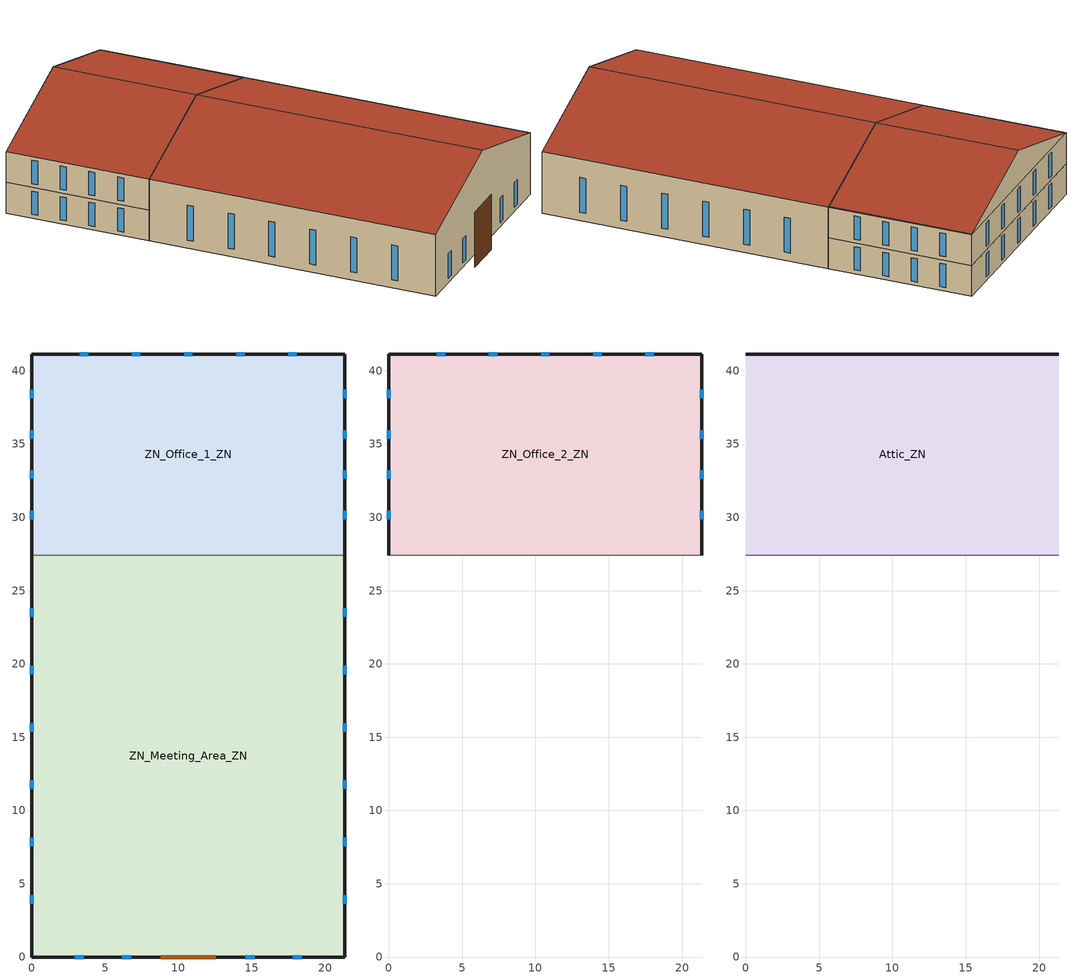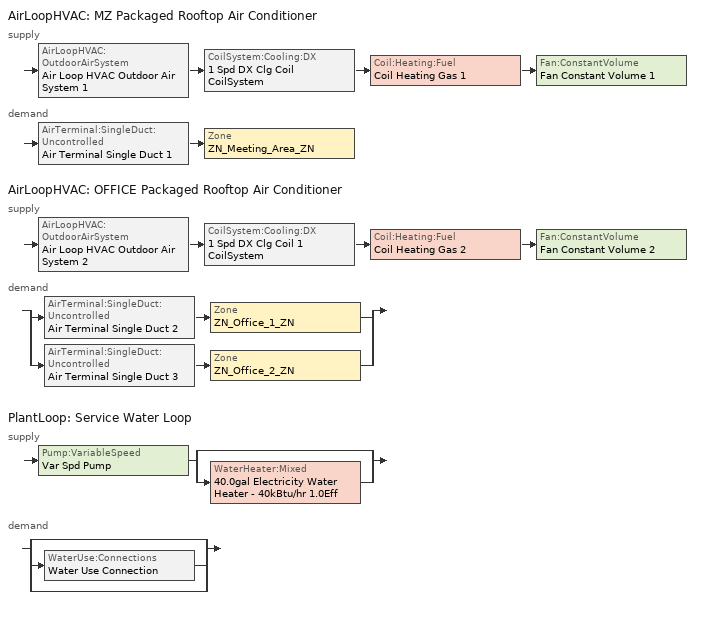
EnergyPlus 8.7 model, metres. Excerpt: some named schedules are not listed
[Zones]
ZN_Meeting_Area_ZN
 floor ground (Typical Insulated Carpeted 6in Slab Floor): 21.34,27.43 21.34,0 0,0 0,27.43 z0
 wall outside (Typical Insulated Exterior Mass Wall adj ext wall insulation adj ext wall insulation): 21.34,0 21.34,27.43 / 0,27.43 0,0 z0:6.1; 0,0,6.1 0,0,0 21.34,0,0 21.34,0,6.1 10.67,0,9.43
 wall to ZN_Office_1_ZN (Typical Interior Wall): 21.34,27.43 0,27.43 z0:3.05
 wall to ZN_Office_2_ZN (Typical Interior Wall): 21.34,27.43 0,27.43 z3.05:6.1
 wall to Attic_ZN (Typical Interior Wall): 21.34,27.43,6.1 0,27.43,6.1 10.67,27.43,9.43
 window (Window U-1.027602984 and Window SHGC 0.54 1): 21.34,3.63 21.34,4.21 / 21.34,7.55 21.34,8.13 / 21.34,11.47 21.34,12.04 / 21.34,15.39 21.34,15.96 / 21.34,19.31 21.34,19.88 / 21.34,23.22 21.34,23.8 / 0,23.8 0,23.22 / 0,19.88 0,19.31 / 0,15.96 0,15.39 / 0,12.04 0,11.47 / 0,8.13 0,7.55 / 0,4.21 0,3.63 z0.8:4.26; 2.91,0 3.54,0 / 6.14,0 6.77,0 / 14.56,0 15.2,0 / 17.79,0 18.42,0 z0.41:2.83
 door (Typical Insulated Metal Door R-1.43): 8.81,0 12.53,0 z-1.29:4.18
 roof outside (Typical IEAD Roof R-10.0 adj roof insulation adj roof insulation): 21.34,27.43,6.1 10.67,27.43,9.43 10.67,0,9.43 21.34,0,6.1; 0,0,6.1 10.67,0,9.43 10.67,27.43,9.43 0,27.43,6.1
ZN_Office_1_ZN
 floor ground (Typical Insulated Carpeted 6in Slab Floor): 21.34,41.15 21.34,27.43 0,27.43 0,41.15 z0
 wall outside (Typical Insulated Exterior Mass Wall adj ext wall insulation adj ext wall insulation): 21.34,27.43 21.34,41.15 0,41.15 0,27.43 z0:3.05
 window (Window U-1.027602984 and Window SHGC 0.54 1): 21.34,29.89 21.34,30.46 / 21.34,32.63 21.34,33.21 / 21.34,35.37 21.34,35.95 / 21.34,38.12 21.34,38.69 / 18.07,41.15 17.49,41.15 / 14.51,41.15 13.94,41.15 / 10.96,41.15 10.38,41.15 / 7.4,41.15 6.82,41.15 / 3.84,41.15 3.27,41.15 / 0,38.69 0,38.12 / 0,35.95 0,35.37 / 0,33.21 0,32.63 / 0,30.46 0,29.89 z0.37:2.68
ZN_Office_2_ZN
 floor to ZN_Office_1_ZN (Typical Interior Floor): 21.34,41.15 21.34,27.43 0,27.43 0,41.15 z3.05
 wall outside (Typical Insulated Exterior Mass Wall adj ext wall insulation adj ext wall insulation): 21.34,27.43 21.34,41.15 0,41.15 0,27.43 z3.05:6.1
 window (Window U-1.027602984 and Window SHGC 0.54 1): 21.34,29.89 21.34,30.46 / 21.34,32.63 21.34,33.21 / 21.34,35.37 21.34,35.95 / 21.34,38.12 21.34,38.69 / 18.07,41.15 17.49,41.15 / 14.51,41.15 13.94,41.15 / 10.96,41.15 10.38,41.15 / 7.4,41.15 6.82,41.15 / 3.84,41.15 3.27,41.15 / 0,38.69 0,38.12 / 0,35.95 0,35.37 / 0,33.21 0,32.63 / 0,30.46 0,29.89 z3.42:5.72
Attic_ZN
 floor to ZN_Office_2_ZN (Typical Interior Floor): 21.34,27.43 0,27.43 0,41.15 21.34,41.15 z6.1
 wall outside (Typical Insulated Exterior Mass Wall adj ext wall insulation adj ext wall insulation): 21.34,41.15,6.1 0,41.15,6.1 10.67,41.15,9.43
 roof outside (Typical IEAD Roof R-10.0 adj roof insulation adj roof insulation): 21.34,27.43,6.1 10.67,27.43,9.43 10.67,41.15,9.43 21.34,41.15,6.1; 10.67,41.15,9.43 0,41.15,6.1 0,27.43,6.1 10.67,27.43,9.43
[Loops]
AirLoopHVAC 'MZ Packaged Rooftop Air Conditioner'
 supply: AirLoopHVAC:OutdoorAirSystem 'Air Loop HVAC Outdoor Air System 1' > CoilSystem:Cooling:DX '1 Spd DX Clg Coil CoilSystem' > Coil:Heating:Fuel 'Coil Heating Gas 1' > Fan:ConstantVolume 'Fan Constant Volume 1'
 demand: AirTerminal:SingleDuct:Uncontrolled 'Air Terminal Single Duct 1' > Zone 'ZN_Meeting_Area_ZN'
AirLoopHVAC 'OFFICE Packaged Rooftop Air Conditioner'
 supply: AirLoopHVAC:OutdoorAirSystem 'Air Loop HVAC Outdoor Air System 2' > CoilSystem:Cooling:DX '1 Spd DX Clg Coil 1 CoilSystem' > Coil:Heating:Fuel 'Coil Heating Gas 2' > Fan:ConstantVolume 'Fan Constant Volume 2'
 demand: split
  | AirTerminal:SingleDuct:Uncontrolled 'Air Terminal Single Duct 2' > Zone 'ZN_Office_1_ZN'
  | AirTerminal:SingleDuct:Uncontrolled 'Air Terminal Single Duct 3' > Zone 'ZN_Office_2_ZN'
PlantLoop 'Service Water Loop'
 supply: Pump:VariableSpeed 'Var Spd Pump' > split
  | bypass
  | WaterHeater:Mixed '40.0gal Electricity Water Heater - 40kBtu/hr 1.0Eff'
 demand: split
  | bypass
  | WaterUse:Connections 'Water Use Connection'
  | bypass
[Building]
90.1-2004-Worship-ASHRAE 169-2006-5A: Terrain=City
[Site:Location]
ALBUQUERQUE INTL ARPT [ISIS]: Latitude {deg}=35.04; Longitude {deg}=-106.62; Time Zone {hr}=-7; Elevation {m}=1619
[SizingPeriod:DesignDay] Day of Month=21; Dry-Bulb Temperature Range Modifier Type=DefaultMultipliers; Humidity Condition Type=Wetbulb; Barometric Pressure {Pa}=83328; Rain Indicator=No; Snow Indicator=No; Daylight Saving Time Indicator=No
Name | Month | Day Type | Maximum Dry-Bulb Temperature {C} | Daily Dry-Bulb Temperature Range {deltaC} | Wetbulb or DewPoint at Maximum Dry-Bulb {C} | Wind Speed {m/s} | Wind Direction {deg} | Solar Model Indicator | ASHRAE Clear Sky Optical Depth for Beam Irradiance (taub) | ASHRAE Clear Sky Optical Depth for Diffuse Irradiance (taud) | Sky Clearness
Albuquerque Intl Arpt  Isis Ann Clg .4% Condns DB=>MWB | 7 | SummerDesignDay | 35.1 | 13.5 | 15.7 | 4.4 | 220 | ASHRAETau | 0.463 | 1.887
Albuquerque Intl Arpt  Isis Ann Htg 99.6% Condns DB | 12 | WinterDesignDay | -7.9 | 0 | -7.9 | 3.2 | 0 | ASHRAEClearSky |  |  | 0
[Material] Thermal Absorptance=0.9
Name | Roughness | Thickness {m} | Conductivity {W/m-K} | Density {kg/m3} | Specific Heat {J/kg-K} | Solar Absorptance | Visible Absorptance
1/2IN Gypsum | Smooth | 0.0127 | 0.16 | 784.9 | 830 | 0.4 | 0.4
100mm Normalweight concrete floor | MediumSmooth | 0.1016 | 2.31 | 2322 | 832 | 0.7 | 0.7
1IN Stucco | Smooth | 0.0253 | 0.6918 | 1858 | 837 | 0.7 | 0.92
6 in. Normalweight Concrete Floor | MediumRough | 0.1524 | 2.31 | 2322 | 832 | 0.7 | 0.7
8IN CONCRETE HW RefBldg | Rough | 0.2032 | 1.311 | 2240 | 836.8 | 0.7 | 0.7
F08 Metal surface; Metal Roof Surface | Smooth | 0.0008 | 45.28 | 7824 | 500 | 0.7 | 0.7
G01 13mm gypsum board | Smooth | 0.0127 | 0.16 | 800 | 1090 | 0.7 | 0.5
Roof Membrane | VeryRough | 0.0095 | 0.16 | 1121.29 | 1460 | 0.7 | 0.7
Std Wood 6inch | MediumSmooth | 0.15 | 0.12 | 540 | 1210 | 0.7 | 0.7
[Material:NoMass] Thermal Absorptance=0.9; Solar Absorptance=0.7
Name | Roughness | Thermal Resistance {m2-K/W} | Visible Absorptance
CP02 CARPET PAD | VeryRough | 0.21648 | 0.8
Typical Carpet Pad | Smooth | 0.21648 | 0.8
Typical Insulation R-0.58 | Smooth | 0.101875 | 0.7
Typical Insulation R-1.96_R-value 3.045916779 (ft^2*h*R/Btu)_R-value 3.009069641 (ft^2*h*R/Btu) | Smooth | 0.529928 | 0.7
Typical Insulation R-8.88_R-value 10.12714325 (ft^2*h*R/Btu)_R-value 12.83820008 (ft^2*h*R/Btu) | Smooth | 2.26094 | 0.7
[WindowMaterial:SimpleGlazingSystem]
Simple Glazing Material U-1.027602984 and SHGC 0.54 1: U-Factor {W/m2-K}=5.835; Solar Heat Gain Coefficient=0.54
[Construction]
InteriorFurnishings: Std Wood 6inch
Typical IEAD Roof R-10.0 adj roof insulation adj roof insulation: Roof Membrane, Typical Insulation R-8.88_R-value 10.12714325 (ft^2*h*R/Btu)_R-value 12.83820008 (ft^2*h*R/Btu), Metal Roof Surface
Typical Insulated Carpeted 6in Slab Floor: 6 in. Normalweight Concrete Floor, Typical Carpet Pad
Typical Insulated Exterior Mass Wall adj ext wall insulation adj ext wall insulation: 1IN Stucco, 8IN CONCRETE HW RefBldg, Typical Insulation R-1.96_R-value 3.045916779 (ft^2*h*R/Btu)_R-value 3.009069641 (ft^2*h*R/Btu), 1/2IN Gypsum
Typical Insulated Metal Door R-1.43: F08 Metal surface, Typical Insulation R-0.58
Typical Interior Floor: 100mm Normalweight concrete floor, CP02 CARPET PAD
Typical Interior Wall: G01 13mm gypsum board, G01 13mm gypsum board
Window U-1.027602984 and Window SHGC 0.54 1: Simple Glazing Material U-1.027602984 and SHGC 0.54 1
[Zone]
Attic_ZN: Part of Total Floor Area=No
ZN_Meeting_Area_ZN; ZN_Office_2_ZN: 
ZN_Office_1_ZN: Multiplier=1
[InternalMass] Construction=InteriorFurnishings
Name | Zone | Surface Area {m2}
ZN_Meeting_Area Mass | ZN_Meeting_Area_ZN | 1170.58
ZN_Office_1 Mass | ZN_Office_1_ZN | 585.289
ZN_Office_2 Mass | ZN_Office_2_ZN | 585.289
[ZoneInfiltration:DesignFlowRate] Schedule=Worship_MEETING_INF_SCH; Design Flow Rate Calculation Method=Flow/ExteriorArea; Flow per Exterior Surface Area {m3/s-m2}=0.0005; Constant Term Coefficient=0; Velocity Term Coefficient=0.224
Name | Zone or ZoneList
ZN_Meeting_Area Infiltration | ZN_Meeting_Area_ZN
ZN_Office_1 Infiltration | ZN_Office_1_ZN
ZN_Office_2 Infiltration | ZN_Office_2_ZN
[ZoneControl:Thermostat] Control Object Type 1=ThermostatSetpoint:DualSetpoint
Name | Zone or ZoneList | Control Type Schedule | Control Name 1
ZN_Meeting_Area_ZN Thermostat | ZN_Meeting_Area_ZN | ZN_Meeting_Area_ZN Thermostat Schedule | Thermostat Setpoint Dual Setpoint 1
ZN_Office_1_ZN Thermostat | ZN_Office_1_ZN | ZN_Office_1_ZN Thermostat Schedule | Thermostat Setpoint Dual Setpoint 2
ZN_Office_2_ZN Thermostat | ZN_Office_2_ZN | ZN_Office_2_ZN Thermostat Schedule | Thermostat Setpoint Dual Setpoint 3
[ThermostatSetpoint:DualSetpoint]
Name | Heating Setpoint Temperature Schedule | Cooling Setpoint Temperature Schedule
Thermostat Setpoint Dual Setpoint 1 | Worship_MEETING_HT_SCH | Worship_MEETING_CL_SCH
Thermostat Setpoint Dual Setpoint 2; Thermostat Setpoint Dual Setpoint 3 | Worship_OFFICE_HT_SCH | Worship_OFFICE_CL_SCH
[AirTerminal:SingleDuct:Uncontrolled] Availability Schedule=Always On Discrete; Maximum Air Flow Rate {m3/s}=AutoSize
Air Terminal Single Duct 1; Air Terminal Single Duct 2; Air Terminal Single Duct 3
[Zone equipment]
ZN_Meeting_Area_ZN: Air Terminal Single Duct 1
ZN_Office_1_ZN: Air Terminal Single Duct 2
ZN_Office_2_ZN: Air Terminal Single Duct 3
[Sizing:Zone] Zone Cooling Design Supply Air Temperature Input Method=SupplyAirTemperature; Zone Cooling Design Supply Air Temperature {C}=12.8; Zone Cooling Design Supply Air Temperature Difference {deltaC}=11.11; Zone Heating Design Supply Air Temperature Input Method=SupplyAirTemperature; Zone Heating Design Supply Air Temperature {C}=40; Zone Heating Design Supply Air Temperature Difference {deltaC}=11.11; Zone Cooling Design Supply Air Humidity Ratio {kgWater/kgDryAir}=0.0085; Zone Heating Design Supply Air Humidity Ratio {kgWater/kgDryAir}=0.008; Cooling Design Air Flow Method=DesignDay; Cooling Design Air Flow Rate {m3/s}=0; Cooling Minimum Air Flow per Zone Floor Area {m3/s-m2}=0.000762; Cooling Minimum Air Flow {m3/s}=0; Cooling Minimum Air Flow Fraction=0; Heating Design Air Flow Method=DesignDay; Heating Design Air Flow Rate {m3/s}=0; Heating Maximum Air Flow per Zone Floor Area {m3/s-m2}=0.002032; Heating Maximum Air Flow {m3/s}=0.141576; Heating Maximum Air Flow Fraction=0.3; Account for Dedicated Outdoor Air System=No
Name | Design Specification Outdoor Air Object | Zone Heating Sizing Factor | Zone Cooling Sizing Factor | Design Specification Zone Air Distribution Object
ZN_Meeting_Area_ZN | Worship WholeBuilding Ventilation 3 (14.32589615 ft3/min-person | 0.8 | 0.8 | ZN_Meeting_Area_ZN Design Spec Zone Air Dist
ZN_Office_1_ZN | Worship WholeBuilding Ventilation 5 (14.32589615 ft3/min-person | 0.5 | 0.5 | ZN_Office_1_ZN Design Spec Zone Air Dist
ZN_Office_2_ZN | Worship WholeBuilding Ventilation 4 (14.32589615 ft3/min-person | 0.5 | 0.5 | ZN_Office_2_ZN Design Spec Zone Air Dist
[DesignSpecification:ZoneAirDistribution] Zone Air Distribution Effectiveness in Cooling Mode=1; Zone Air Distribution Effectiveness in Heating Mode=1
ZN_Meeting_Area_ZN Design Spec Zone Air Dist; ZN_Office_1_ZN Design Spec Zone Air Dist; ZN_Office_2_ZN Design Spec Zone Air Dist
[Controller:MechanicalVentilation] Availability Schedule=Fan Schedule; Demand Controlled Ventilation=No; System Outdoor Air Method=ZoneSum
Name | Zone Name 1 | Design Specification Outdoor Air Object Name 1 | Design Specification Zone Air Distribution Object Name 1 | Zone Name 2 | Design Specification Outdoor Air Object Name 2 | Design Specification Zone Air Distribution Object Name 2
Controller Mechanical Ventilation 1 | ZN_Meeting_Area_ZN | Worship WholeBuilding Ventilation 3 (14.32589615 ft3/min-person | ZN_Meeting_Area_ZN Design Spec Zone Air Dist
Controller Mechanical Ventilation 2 | ZN_Office_1_ZN | Worship WholeBuilding Ventilation 5 (14.32589615 ft3/min-person | ZN_Office_1_ZN Design Spec Zone Air Dist | ZN_Office_2_ZN | Worship WholeBuilding Ventilation 4 (14.32589615 ft3/min-person | ZN_Office_2_ZN Design Spec Zone Air Dist
[DesignSpecification:OutdoorAir] Outdoor Air Method=Sum; Outdoor Air Flow per Person {m3/s-person}=0.00676107; Outdoor Air Flow per Zone Floor Area {m3/s-m2}=0; Outdoor Air Flow per Zone {m3/s}=0; Outdoor Air Flow Air Changes per Hour {1/hr}=0
Worship WholeBuilding Ventilation 3 (14.32589615 ft3/min-person; Worship WholeBuilding Ventilation 5 (14.32589615 ft3/min-person; Worship WholeBuilding Ventilation 4 (14.32589615 ft3/min-person
[AirLoopHVAC] Design Supply Air Flow Rate {m3/s}=AutoSize
MZ Packaged Rooftop Air Conditioner; OFFICE Packaged Rooftop Air Conditioner
[Sizing:System] Type of Load to Size On=Sensible; Design Outdoor Air Flow Rate {m3/s}=Autosize; Central Heating Maximum System Air Flow Ratio=1; Preheat Design Temperature {C}=7; Preheat Design Humidity Ratio {kgWater/kgDryAir}=0.008; Precool Design Temperature {C}=12.8; Precool Design Humidity Ratio {kgWater/kgDryAir}=0.008; Central Cooling Design Supply Air Temperature {C}=12.8; Central Heating Design Supply Air Temperature {C}=40; Type of Zone Sum to Use=Coincident; 100% Outdoor Air in Cooling=No; 100% Outdoor Air in Heating=No; Central Cooling Design Supply Air Humidity Ratio {kgWater/kgDryAir}=0.0085; Central Heating Design Supply Air Humidity Ratio {kgWater/kgDryAir}=0.008; Cooling Supply Air Flow Rate Method=DesignDay; Cooling Supply Air Flow Rate {m3/s}=0; Cooling Supply Air Flow Rate Per Floor Area {m3/s-m2}=0.00996765; Cooling Fraction of Autosized Cooling Supply Air Flow Rate=1; Cooling Supply Air Flow Rate Per Unit Cooling Capacity {m3/s-W}=3.94755e-05; Heating Supply Air Flow Rate Method=DesignDay; Heating Supply Air Flow Rate {m3/s}=0; Heating Supply Air Flow Rate Per Floor Area {m3/s-m2}=0.00996765; Heating Fraction of Autosized Heating Supply Air Flow Rate=1; Heating Fraction of Autosized Cooling Supply Air Flow Rate=1; Heating Supply Air Flow Rate Per Unit Heating Capacity {m3/s-W}=3.15882e-05; System Outdoor Air Method=ZoneSum; Zone Maximum Outdoor Air Fraction=1; Cooling Design Capacity Method=CoolingDesignCapacity; Cooling Design Capacity {W}=Autosize; Cooling Design Capacity Per Floor Area {W/m2}=234.7; Fraction of Autosized Cooling Design Capacity=1; Heating Design Capacity Method=HeatingDesignCapacity; Heating Design Capacity {W}=Autosize; Heating Design Capacity Per Floor Area {W/m2}=157; Fraction of Autosized Heating Design Capacity=1; Central Cooling Capacity Control Method=OnOff
MZ Packaged Rooftop Air Conditioner; OFFICE Packaged Rooftop Air Conditioner
[AvailabilityManager:Scheduled] Schedule=Always On Discrete
MZ Packaged Rooftop Air Conditioner Availability Manager; Air Loop HVAC Outdoor Air System 1 Availability Manager; OFFICE Packaged Rooftop Air Conditioner Availability Manager; Air Loop HVAC Outdoor Air System 2 Availability Manager
[Controller:OutdoorAir] Minimum Outdoor Air Flow Rate {m3/s}=Autosize; Maximum Outdoor Air Flow Rate {m3/s}=Autosize; Economizer Control Type=DifferentialDryBulb; Economizer Control Action Type=ModulateFlow; Economizer Maximum Limit Dry-Bulb Temperature {C}=28; Economizer Maximum Limit Enthalpy {J/kg}=64000; Economizer Minimum Limit Dry-Bulb Temperature {C}=-100; Lockout Type=LockoutWithCompressor; Minimum Limit Type=FixedMinimum; Minimum Outdoor Air Schedule=Fan Schedule; Maximum Fraction of Outdoor Air Schedule=Econ_MaxOAFrac_Sch; High Humidity Control=No; Control High Indoor Humidity Based on Outdoor Humidity Ratio=Yes; Heat Recovery Bypass Control Type=BypassWhenOAFlowGreaterThanMinimum
Name | Mechanical Ventilation Controller
Controller Outdoor Air 1 | Controller Mechanical Ventilation 1
Controller Outdoor Air 2 | Controller Mechanical Ventilation 2
[SetpointManager:MixedAir] Control Variable=Temperature
Node 12 OS Default SPM; Node 28 OS Default SPM; Node 14 OS Default SPM; Node 23 OS Default SPM; Node 29 OS Default SPM; Node 25 OS Default SPM
[CoilSystem:Cooling:DX] Availability Schedule=Always On Discrete 1
Name | Cooling Coil
1 Spd DX Clg Coil CoilSystem | 1 Spd DX Clg Coil
1 Spd DX Clg Coil 1 CoilSystem | 1 Spd DX Clg Coil 1
[Coil:Cooling:DX:SingleSpeed] Availability Schedule=Always On Discrete 1; Gross Rated Total Cooling Capacity {W}=Autosize; Gross Rated Sensible Heat Ratio=Autosize; Gross Rated Cooling COP {W/W}=3.26872; Rated Air Flow Rate {m3/s}=Autosize; Rated Evaporator Fan Power Per Volume Flow Rate {W/(m3/s)}=773.3; Total Cooling Capacity Function of Temperature Curve=OS:Curve:Biquadratic 1; Total Cooling Capacity Function of Flow Fraction Curve=OS:Curve:Quadratic 1; Energy Input Ratio Function of Temperature Curve=OS:Curve:Biquadratic 2; Energy Input Ratio Function of Flow Fraction Curve=OS:Curve:Quadratic 2; Part Load Fraction Correlation Curve=OS:Curve:Quadratic 3; Condenser Type=AirCooled; Evaporative Condenser Effectiveness=0; Crankcase Heater Capacity {W}=0; Maximum Outdoor Dry-Bulb Temperature for Crankcase Heater Operation {C}=0; Basin Heater Capacity {W/K}=0; Basin Heater Setpoint Temperature {C}=10
1 Spd DX Clg Coil; 1 Spd DX Clg Coil 1
[Coil:Heating:Fuel] Availability Schedule=Always On Discrete; Fuel Type=NaturalGas; Burner Efficiency=0.78; Nominal Capacity {W}=AutoSize; Parasitic Electric Load {W}=0; Parasitic Fuel Load {W}=0
Coil Heating Gas 1; Coil Heating Gas 2
[Fan:ConstantVolume] Availability Schedule=Always On Discrete; Fan Total Efficiency=0.53625; Pressure Rise {Pa}=622.722; Maximum Flow Rate {m3/s}=AutoSize; Motor Efficiency=0.825; Motor In Airstream Fraction=1
Fan Constant Volume 1; Fan Constant Volume 2
[SetpointManager:SingleZone:Reheat] Control Variable=Temperature; Minimum Supply Air Temperature {C}=10; Maximum Supply Air Temperature {C}=50
Name | Control Zone
Setpoint Manager Single Zone Reheat 1 | ZN_Meeting_Area_ZN
Setpoint Manager Single Zone Reheat 2 | ZN_Office_1_ZN
[PlantLoop]
Service Water Loop: Fluid Type=Water; Plant Equipment Operation Scheme=Service Water Loop Operation Schemes; Maximum Loop Temperature {C}=60; Minimum Loop Temperature {C}=10; Maximum Loop Flow Rate {m3/s}=Autosize; Minimum Loop Flow Rate {m3/s}=0; Plant Loop Volume {m3}=Autocalculate; Load Distribution Scheme=Optimal; Plant Loop Demand Calculation Scheme=SingleSetpoint
[Sizing:Plant]
Service Water Loop: Loop Type=Heating; Design Loop Exit Temperature {C}=60; Loop Design Temperature Difference {deltaC}=5; Sizing Option=NonCoincident; Zone Timesteps in Averaging Window=1; Coincident Sizing Factor Mode=None
[Pump:VariableSpeed]
Var Spd Pump: Design Maximum Flow Rate {m3/s}=Autosize; Design Pump Head {Pa}=0.001; Design Power Consumption {W}=Autosize; Motor Efficiency=0.825; Fraction of Motor Inefficiencies to Fluid Stream=0; Coefficient 1 of the Part Load Performance Curve=0; Coefficient 2 of the Part Load Performance Curve=1; Coefficient 3 of the Part Load Performance Curve=0; Coefficient 4 of the Part Load Performance Curve=0; Design Minimum Flow Rate {m3/s}=0; Pump Control Type=Continuous
[WaterHeater:Mixed]
40.0gal Electricity Water Heater - 40kBtu/hr 1.0Eff: Tank Volume {m3}=0.3; Setpoint Temperature Schedule=Service Water Loop Temp - 140F; Deadband Temperature Difference {deltaC}=2; Maximum Temperature Limit {C}=82.2222; Heater Control Type=Cycle; Heater Maximum Capacity {W}=2000; Heater Ignition Minimum Flow Rate {m3/s}=0; Heater Ignition Delay {s}=0; Heater Fuel Type=NaturalGas; Heater Thermal Efficiency=0.78; Off Cycle Parasitic Fuel Consumption Rate {W}=173; Off Cycle Parasitic Fuel Type=NaturalGas; Off Cycle Parasitic Heat Fraction to Tank=0.8; On Cycle Parasitic Fuel Consumption Rate {W}=173; On Cycle Parasitic Fuel Type=NaturalGas; On Cycle Parasitic Heat Fraction to Tank=0; Ambient Temperature Indicator=Schedule; Ambient Temperature Schedule=Schedule Ruleset 1; Off Cycle Loss Coefficient to Ambient Temperature {W/K}=1.81891; Off Cycle Loss Fraction to Zone=1; On Cycle Loss Coefficient to Ambient Temperature {W/K}=1.81891; On Cycle Loss Fraction to Zone=1; Use Side Effectiveness=1; Source Side Effectiveness=1; Use Side Design Flow Rate {m3/s}=Autosize; Source Side Design Flow Rate {m3/s}=Autosize; Indirect Water Heating Recovery Time {hr}=1.5; Source Side Flow Control Mode=IndirectHeatPrimarySetpoint
[SetpointManager:Scheduled]
SHW Setpoint Manager: Control Variable=Temperature; Schedule=Service Water Loop Temp - 140F
[WaterUse:Connections]
Water Use Connection: Water Use Equipment Name 1=O1 Service Water Use 0.13gal/min
[WaterUse:Equipment]
O1 Service Water Use 0.13gal/min: Peak Flow Rate {m3/s}=8e-06; Flow Rate Fraction Schedule=Worship_OFFICE_SWH_SCH; Target Temperature Schedule=Mixed Water At Faucet Temp - 120F; Zone=ZN_Office_1_ZN; Sensible Fraction Schedule=Fraction Sensible - 0.2; Latent Fraction Schedule=Fraction Latent - 0.05
[PlantEquipmentOperationSchemes]
Service Water Loop Operation Schemes: Control Scheme Object Type 1=PlantEquipmentOperation:HeatingLoad; Control Scheme Name 1=Service Water Loop Heating Operation Scheme; Control Scheme Schedule Name 1=Always On Discrete
[PlantEquipmentOperation:HeatingLoad]
Service Water Loop Heating Operation Scheme: Load Range Lower Limit 1 {W}=0; Load Range Upper Limit 1 {W}=1000000000; Range Equipment List Name 1=Service Water Loop Heating Equipment List
[PlantEquipmentList]
Service Water Loop Heating Equipment List: WaterHeater:Mixed, 40.0gal Electricity Water Heater - 40kBtu/hr 1.0Eff
[Exterior:Lights]
NonDimming Exterior Lights Def: Schedule=Worship Exterior_Lgt_ALWAYS_ON; Design Level {W}=2500; Control Option=AstronomicalClock
[Schedule:Compact]
ZN_Meeting_Area_ZN Thermostat Schedule; ZN_Office_1_ZN Thermostat Schedule; ZN_Office_2_ZN Thermostat Schedule: Through: 12/31, For: AllDays, Until: 24:00, 4
[Schedule:Day:Interval]
Worship_Meeting_HT_Sch WeekEnd: No, 00:15, 15.3461, 00:30, 15.3461, 00:45, 15.3461, 01:00, 15.3461, 01:15, 15.3461, 01:30, 15.3461, 01:45, 15.3461, 02:00, 15.3461, 02:15, 15.3461, 02:30, 15.3461, 02:45, 15.3461, 03:00, 15.3461, 03:15, 15.3461, 03:30, 15.3461, 03:45, 15.3461, 04:00, 15.3461, 04:15, 15.3461, 04:30, 15.3461, 04:45, 15.3461, 05:00, 15.3461, 05:15, 15.3461, 05:30, 15.3461, 05:45, 15.3461, 06:00, 15.3461, 06:15, 15.3461, 06:30, 15.3461, 06:45, 15.3461, 07:00, 15.3461, 07:15, 15.3461, 07:30, 20.8269, 07:45, 20.8269, 08:00, 20.8269, 08:15, 20.8269, 08:30, 20.8269, 08:45, 20.8269, 09:00, 20.8269, 09:15, 20.8269, 09:30, 20.8269, 09:45, 20.8269, 10:00, 20.8269, 10:15, 20.8269, 10:30, 20.8269, 10:45, 20.8269, 11:00, 20.8269, 11:15, 20.8269, 11:30, 20.8269, 11:45, 20.8269, 12:00, 20.8269, 12:15, 20.8269, 12:30, 20.8269, 12:45, 20.8269, 13:00, 20.8269, 13:15, 20.8269, 13:30, 20.8269, 13:45, 20.8269, 14:00, 20.8269, 14:15, 20.8269, 14:30, 20.8269, 14:45, 20.8269, 15:00, 20.8269, 15:15, 20.8269, 15:30, 20.8269, 15:45, 20.8269, 16:00, 20.8269, 16:15, 20.8269, 16:30, 20.8269, 16:45, 20.8269, 17:00, 20.8269, 17:15, 20.8269, 17:30, 20.8269, 17:45, 20.8269, 18:00, 20.8269, 18:15, 20.8269, 18:30, 20.8269, 18:45, 20.8269, 19:00, 20.8269, 19:15, 20.8269, 19:30, 20.8269, 19:45, 20.8269, 20:00, 20.8269, 20:15, 20.8269, 20:30, 20.8269, 20:45, 20.8269, 21:00, 20.8269, 21:15, 20.8269, 21:30, 20.8269, 21:45, 15.3461, 22:00, 15.3461, 22:15, 15.3461, 22:30, 15.3461, 22:45, 15.3461, 23:00, 15.3461, 23:15, 15.3461, 23:30, 15.3461, 23:45, 15.3461, 24:00, 15.3461
Schedule Day 44; Schedule Day 48; Schedule Day 49: No, 00:15, 0, 00:30, 0, 00:45, 0, 01:00, 0, 01:15, 0, 01:30, 0, 01:45, 0, 02:00, 0, 02:15, 0, 02:30, 0, 02:45, 0, 03:00, 0, 03:15, 0, 03:30, 0, 03:45, 0, 04:00, 0, 04:15, 0, 04:30, 0, 04:45, 0, 05:00, 0, 05:15, 0, 05:30, 0, 05:45, 0, 06:00, 0, 06:15, 0, 06:30, 0, 06:45, 0, 07:00, 0, 07:15, 1, 07:30, 1, 07:45, 1, 08:00, 1, 08:15, 1, 08:30, 1, 08:45, 1, 09:00, 1, 09:15, 1, 09:30, 1, 09:45, 1, 10:00, 1, 10:15, 1, 10:30, 1, 10:45, 1, 11:00, 1, 11:15, 1, 11:30, 1, 11:45, 1, 12:00, 1, 12:15, 1, 12:30, 1, 12:45, 1, 13:00, 1, 13:15, 1, 13:30, 1, 13:45, 1, 14:00, 1, 14:15, 1, 14:30, 1, 14:45, 1, 15:00, 1, 15:15, 1, 15:30, 1, 15:45, 1, 16:00, 1, 16:15, 1, 16:30, 1, 16:45, 1, 17:00, 1, 17:15, 1, 17:30, 1, 17:45, 1, 18:00, 1, 18:15, 1, 18:30, 1, 18:45, 1, 19:00, 1, 19:15, 1, 19:30, 1, 19:45, 1, 20:00, 1, 20:15, 1, 20:30, 1, 20:45, 1, 21:00, 1, 21:15, 1, 21:30, 1, 21:45, 1, 22:00, 1, 22:15, 1, 22:30, 1, 22:45, 1, 23:00, 1, 23:15, 0, 23:30, 0, 23:45, 0, 24:00, 0
Schedule Day 17: No, 00:15, 1, 00:30, 1, 00:45, 1, 01:00, 1, 01:15, 1, 01:30, 1, 01:45, 1, 02:00, 1, 02:15, 1, 02:30, 1, 02:45, 1, 03:00, 1, 03:15, 1, 03:30, 1, 03:45, 1, 04:00, 1, 04:15, 1, 04:30, 1, 04:45, 1, 05:00, 1, 05:15, 0.25, 05:30, 0.25, 05:45, 0.25, 06:00, 0.25, 06:15, 0.25, 06:30, 0.25, 06:45, 0.25, 07:00, 0.25, 07:15, 0.25, 07:30, 0.25, 07:45, 0.25, 08:00, 0.25, 08:15, 0.25, 08:30, 0.25, 08:45, 0.25, 09:00, 0.25, 09:15, 0.25, 09:30, 0.25, 09:45, 0.25, 10:00, 0.25, 10:15, 0.25, 10:30, 0.25, 10:45, 0.25, 11:00, 0.25, 11:15, 0.25, 11:30, 0.25, 11:45, 0.25, 12:00, 0.25, 12:15, 0.25, 12:30, 0.25, 12:45, 0.25, 13:00, 0.25, 13:15, 0.25, 13:30, 0.25, 13:45, 0.25, 14:00, 0.25, 14:15, 0.25, 14:30, 0.25, 14:45, 0.25, 15:00, 0.25, 15:15, 0.25, 15:30, 0.25, 15:45, 0.25, 16:00, 0.25, 16:15, 0.25, 16:30, 0.25, 16:45, 0.25, 17:00, 0.25, 17:15, 0.25, 17:30, 0.25, 17:45, 0.25, 18:00, 0.25, 18:15, 0.25, 18:30, 0.25, 18:45, 0.25, 19:00, 0.25, 19:15, 0.25, 19:30, 0.25, 19:45, 0.25, 20:00, 0.25, 20:15, 0.25, 20:30, 0.25, 20:45, 0.25, 21:00, 0.25, 21:15, 0.25, 21:30, 0.25, 21:45, 0.25, 22:00, 0.25, 22:15, 0.25, 22:30, 0.25, 22:45, 0.25, 23:00, 0.25, 23:15, 1, 23:30, 1, 23:45, 1, 24:00, 1
Schedule Day 20; Schedule Day 21: No, 00:15, 1, 00:30, 1, 00:45, 1, 01:00, 1, 01:15, 1, 01:30, 1, 01:45, 1, 02:00, 1, 02:15, 1, 02:30, 1, 02:45, 1, 03:00, 1, 03:15, 1, 03:30, 1, 03:45, 1, 04:00, 1, 04:15, 1, 04:30, 1, 04:45, 1, 05:00, 1, 05:15, 1, 05:30, 1, 05:45, 1, 06:00, 1, 06:15, 0.25, 06:30, 0.25, 06:45, 0.25, 07:00, 0.25, 07:15, 0.25, 07:30, 0.25, 07:45, 0.25, 08:00, 0.25, 08:15, 0.25, 08:30, 0.25, 08:45, 0.25, 09:00, 0.25, 09:15, 0.25, 09:30, 0.25, 09:45, 0.25, 10:00, 0.25, 10:15, 0.25, 10:30, 0.25, 10:45, 0.25, 11:00, 0.25, 11:15, 0.25, 11:30, 0.25, 11:45, 0.25, 12:00, 0.25, 12:15, 0.25, 12:30, 0.25, 12:45, 0.25, 13:00, 0.25, 13:15, 0.25, 13:30, 0.25, 13:45, 0.25, 14:00, 0.25, 14:15, 0.25, 14:30, 0.25, 14:45, 0.25, 15:00, 0.25, 15:15, 0.25, 15:30, 0.25, 15:45, 0.25, 16:00, 0.25, 16:15, 0.25, 16:30, 0.25, 16:45, 0.25, 17:00, 0.25, 17:15, 0.25, 17:30, 0.25, 17:45, 0.25, 18:00, 0.25, 18:15, 0.25, 18:30, 0.25, 18:45, 0.25, 19:00, 0.25, 19:15, 0.25, 19:30, 0.25, 19:45, 0.25, 20:00, 0.25, 20:15, 0.25, 20:30, 0.25, 20:45, 0.25, 21:00, 0.25, 21:15, 0.25, 21:30, 0.25, 21:45, 0.25, 22:00, 0.25, 22:15, 0.25, 22:30, 0.25, 22:45, 0.25, 23:00, 0.25, 23:15, 1, 23:30, 1, 23:45, 1, 24:00, 1
Schedule Day 24: No, 00:15, 0.05, 00:30, 0.05, 00:45, 0.05, 01:00, 0.05, 01:15, 0.05, 01:30, 0.05, 01:45, 0.05, 02:00, 0.05, 02:15, 0.05, 02:30, 0.05, 02:45, 0.05, 03:00, 0.05, 03:15, 0.05, 03:30, 0.05, 03:45, 0.05, 04:00, 0.05, 04:15, 0.05, 04:30, 0.05, 04:45, 0.05, 05:00, 0.05, 05:15, 0.05, 05:30, 0.05, 05:45, 0.05, 06:00, 0.05, 06:15, 0.05, 06:30, 0.05, 06:45, 0.05, 07:00, 0.05, 07:15, 0.05, 07:30, 0.05, 07:45, 0.05, 08:00, 0.05, 08:15, 0.05, 08:30, 0.05, 08:45, 0.05, 09:00, 0.05, 09:15, 0.05, 09:30, 0.05, 09:45, 0.05, 10:00, 0.05, 10:15, 0.05, 10:30, 0.05, 10:45, 0.05, 11:00, 0.05, 11:15, 0.05, 11:30, 0.05, 11:45, 0.05, 12:00, 0.05, 12:15, 0.05, 12:30, 0.05, 12:45, 0.05, 13:00, 0.05, 13:15, 0.05, 13:30, 0.05, 13:45, 0.05, 14:00, 0.05, 14:15, 0.05, 14:30, 0.05, 14:45, 0.05, 15:00, 0.05, 15:15, 0.05, 15:30, 0.05, 15:45, 0.05, 16:00, 0.05, 16:15, 0.05, 16:30, 0.05, 16:45, 0.05, 17:00, 0.05, 17:15, 0.05, 17:30, 0.05, 17:45, 0.05, 18:00, 0.05, 18:15, 0.05, 18:30, 0.05, 18:45, 0.05, 19:00, 0.05, 19:15, 0.05, 19:30, 0.05, 19:45, 0.05, 20:00, 0.05, 20:15, 0.05, 20:30, 0.05, 20:45, 0.05, 21:00, 0.05, 21:15, 0.05, 21:30, 0.05, 21:45, 0.05, 22:00, 0.05, 22:15, 0.05, 22:30, 0.05, 22:45, 0.05, 23:00, 0.05, 23:15, 0.05, 23:30, 0.05, 23:45, 0.05, 24:00, 0.05
Schedule Day 29; Schedule Day 33: No, 00:15, 0.05, 00:30, 0.05, 00:45, 0.05, 01:00, 0.05, 01:15, 0.05, 01:30, 0.05, 01:45, 0.05, 02:00, 0.05, 02:15, 0.05, 02:30, 0.05, 02:45, 0.05, 03:00, 0.05, 03:15, 0.05, 03:30, 0.05, 03:45, 0.05, 04:00, 0.05, 04:15, 0.05, 04:30, 0.05, 04:45, 0.05, 05:00, 0.05, 05:15, 0.08, 05:30, 0.08, 05:45, 0.08, 06:00, 0.08, 06:15, 0.07, 06:30, 0.07, 06:45, 0.07, 07:00, 0.07, 07:15, 0.19, 07:30, 0.19, 07:45, 0.19, 08:00, 0.19, 08:15, 0.35, 08:30, 0.35, 08:45, 0.35, 09:00, 0.35, 09:15, 0.38, 09:30, 0.38, 09:45, 0.38, 10:00, 0.38, 10:15, 0.39, 10:30, 0.39, 10:45, 0.39, 11:00, 0.39, 11:15, 0.47, 11:30, 0.47, 11:45, 0.47, 12:00, 0.47, 12:15, 0.57, 12:30, 0.57, 12:45, 0.57, 13:00, 0.57, 13:15, 0.54, 13:30, 0.54, 13:45, 0.54, 14:00, 0.54, 14:15, 0.34, 14:30, 0.34, 14:45, 0.34, 15:00, 0.34, 15:15, 0.33, 15:30, 0.33, 15:45, 0.33, 16:00, 0.33, 16:15, 0.44, 16:30, 0.44, 16:45, 0.44, 17:00, 0.44, 17:15, 0.26, 17:30, 0.26, 17:45, 0.26, 18:00, 0.26, 18:15, 0.21, 18:30, 0.21, 18:45, 0.21, 19:00, 0.21, 19:15, 0.15, 19:30, 0.15, 19:45, 0.15, 20:00, 0.15, 20:15, 0.17, 20:30, 0.17, 20:45, 0.17, 21:00, 0.17, 21:15, 0.08, 21:30, 0.08, 21:45, 0.08, 22:00, 0.08, 22:15, 0.05, 22:30, 0.05, 22:45, 0.05, 23:00, 0.05, 23:15, 0.05, 23:30, 0.05, 23:45, 0.05, 24:00, 0.05
Schedule Day 40: No, 00:15, 0.2, 00:30, 0.2, 00:45, 0.2, 01:00, 0.2, 01:15, 0.2, 01:30, 0.2, 01:45, 0.2, 02:00, 0.2, 02:15, 0.2, 02:30, 0.2, 02:45, 0.2, 03:00, 0.2, 03:15, 0.2, 03:30, 0.2, 03:45, 0.2, 04:00, 0.2, 04:15, 0.2, 04:30, 0.2, 04:45, 0.2, 05:00, 0.2, 05:15, 0.2, 05:30, 0.2, 05:45, 0.2, 06:00, 0.2, 06:15, 0.2, 06:30, 0.2, 06:45, 0.2, 07:00, 0.2, 07:15, 0.2, 07:30, 0.2, 07:45, 0.2, 08:00, 0.2, 08:15, 0.2, 08:30, 0.2, 08:45, 0.2, 09:00, 0.2, 09:15, 0.2, 09:30, 0.2, 09:45, 0.2, 10:00, 0.2, 10:15, 0.2, 10:30, 0.2, 10:45, 0.2, 11:00, 0.2, 11:15, 0.2, 11:30, 0.2, 11:45, 0.2, 12:00, 0.2, 12:15, 0.2, 12:30, 0.2, 12:45, 0.2, 13:00, 0.2, 13:15, 0.2, 13:30, 0.2, 13:45, 0.2, 14:00, 0.2, 14:15, 0.2, 14:30, 0.2, 14:45, 0.2, 15:00, 0.2, 15:15, 0.2, 15:30, 0.2, 15:45, 0.2, 16:00, 0.2, 16:15, 0.2, 16:30, 0.2, 16:45, 0.2, 17:00, 0.2, 17:15, 0.2, 17:30, 0.2, 17:45, 0.2, 18:00, 0.2, 18:15, 0.2, 18:30, 0.2, 18:45, 0.2, 19:00, 0.2, 19:15, 0.2, 19:30, 0.2, 19:45, 0.2, 20:00, 0.2, 20:15, 0.2, 20:30, 0.2, 20:45, 0.2, 21:00, 0.2, 21:15, 0.2, 21:30, 0.2, 21:45, 0.2, 22:00, 0.2, 22:15, 0.2, 22:30, 0.2, 22:45, 0.2, 23:00, 0.2, 23:15, 0.2, 23:30, 0.2, 23:45, 0.2, 24:00, 0.2
Schedule Day 42: No, 00:15, 48.8889, 00:30, 48.8889, 00:45, 48.8889, 01:00, 48.8889, 01:15, 48.8889, 01:30, 48.8889, 01:45, 48.8889, 02:00, 48.8889, 02:15, 48.8889, 02:30, 48.8889, 02:45, 48.8889, 03:00, 48.8889, 03:15, 48.8889, 03:30, 48.8889, 03:45, 48.8889, 04:00, 48.8889, 04:15, 48.8889, 04:30, 48.8889, 04:45, 48.8889, 05:00, 48.8889, 05:15, 48.8889, 05:30, 48.8889, 05:45, 48.8889, 06:00, 48.8889, 06:15, 48.8889, 06:30, 48.8889, 06:45, 48.8889, 07:00, 48.8889, 07:15, 48.8889, 07:30, 48.8889, 07:45, 48.8889, 08:00, 48.8889, 08:15, 48.8889, 08:30, 48.8889, 08:45, 48.8889, 09:00, 48.8889, 09:15, 48.8889, 09:30, 48.8889, 09:45, 48.8889, 10:00, 48.8889, 10:15, 48.8889, 10:30, 48.8889, 10:45, 48.8889, 11:00, 48.8889, 11:15, 48.8889, 11:30, 48.8889, 11:45, 48.8889, 12:00, 48.8889, 12:15, 48.8889, 12:30, 48.8889, 12:45, 48.8889, 13:00, 48.8889, 13:15, 48.8889, 13:30, 48.8889, 13:45, 48.8889, 14:00, 48.8889, 14:15, 48.8889, 14:30, 48.8889, 14:45, 48.8889, 15:00, 48.8889, 15:15, 48.8889, 15:30, 48.8889, 15:45, 48.8889, 16:00, 48.8889, 16:15, 48.8889, 16:30, 48.8889, 16:45, 48.8889, 17:00, 48.8889, 17:15, 48.8889, 17:30, 48.8889, 17:45, 48.8889, 18:00, 48.8889, 18:15, 48.8889, 18:30, 48.8889, 18:45, 48.8889, 19:00, 48.8889, 19:15, 48.8889, 19:30, 48.8889, 19:45, 48.8889, 20:00, 48.8889, 20:15, 48.8889, 20:30, 48.8889, 20:45, 48.8889, 21:00, 48.8889, 21:15, 48.8889, 21:30, 48.8889, 21:45, 48.8889, 22:00, 48.8889, 22:15, 48.8889, 22:30, 48.8889, 22:45, 48.8889, 23:00, 48.8889, 23:15, 48.8889, 23:30, 48.8889, 23:45, 48.8889, 24:00, 48.8889
Schedule Day 43; Schedule Day 45; Schedule Day 46: No, 00:15, 1, 00:30, 1, 00:45, 1, 01:00, 1, 01:15, 1, 01:30, 1, 01:45, 1, 02:00, 1, 02:15, 1, 02:30, 1, 02:45, 1, 03:00, 1, 03:15, 1, 03:30, 1, 03:45, 1, 04:00, 1, 04:15, 1, 04:30, 1, 04:45, 1, 05:00, 1, 05:15, 1, 05:30, 1, 05:45, 1, 06:00, 1, 06:15, 1, 06:30, 1, 06:45, 1, 07:00, 1, 07:15, 1, 07:30, 1, 07:45, 1, 08:00, 1, 08:15, 1, 08:30, 1, 08:45, 1, 09:00, 1, 09:15, 1, 09:30, 1, 09:45, 1, 10:00, 1, 10:15, 1, 10:30, 1, 10:45, 1, 11:00, 1, 11:15, 1, 11:30, 1, 11:45, 1, 12:00, 1, 12:15, 1, 12:30, 1, 12:45, 1, 13:00, 1, 13:15, 1, 13:30, 1, 13:45, 1, 14:00, 1, 14:15, 1, 14:30, 1, 14:45, 1, 15:00, 1, 15:15, 1, 15:30, 1, 15:45, 1, 16:00, 1, 16:15, 1, 16:30, 1, 16:45, 1, 17:00, 1, 17:15, 1, 17:30, 1, 17:45, 1, 18:00, 1, 18:15, 1, 18:30, 1, 18:45, 1, 19:00, 1, 19:15, 1, 19:30, 1, 19:45, 1, 20:00, 1, 20:15, 1, 20:30, 1, 20:45, 1, 21:00, 1, 21:15, 1, 21:30, 1, 21:45, 1, 22:00, 1, 22:15, 1, 22:30, 1, 22:45, 1, 23:00, 1, 23:15, 1, 23:30, 1, 23:45, 1, 24:00, 1
Schedule Day 47; Schedule Day 51; Schedule Day 52: No, 00:15, 0.7, 00:30, 0.7, 00:45, 0.7, 01:00, 0.7, 01:15, 0.7, 01:30, 0.7, 01:45, 0.7, 02:00, 0.7, 02:15, 0.7, 02:30, 0.7, 02:45, 0.7, 03:00, 0.7, 03:15, 0.7, 03:30, 0.7, 03:45, 0.7, 04:00, 0.7, 04:15, 0.7, 04:30, 0.7, 04:45, 0.7, 05:00, 0.7, 05:15, 0.7, 05:30, 0.7, 05:45, 0.7, 06:00, 0.7, 06:15, 0.7, 06:30, 0.7, 06:45, 0.7, 07:00, 0.7, 07:15, 0.7, 07:30, 0.7, 07:45, 0.7, 08:00, 0.7, 08:15, 0.7, 08:30, 0.7, 08:45, 0.7, 09:00, 0.7, 09:15, 0.7, 09:30, 0.7, 09:45, 0.7, 10:00, 0.7, 10:15, 0.7, 10:30, 0.7, 10:45, 0.7, 11:00, 0.7, 11:15, 0.7, 11:30, 0.7, 11:45, 0.7, 12:00, 0.7, 12:15, 0.7, 12:30, 0.7, 12:45, 0.7, 13:00, 0.7, 13:15, 0.7, 13:30, 0.7, 13:45, 0.7, 14:00, 0.7, 14:15, 0.7, 14:30, 0.7, 14:45, 0.7, 15:00, 0.7, 15:15, 0.7, 15:30, 0.7, 15:45, 0.7, 16:00, 0.7, 16:15, 0.7, 16:30, 0.7, 16:45, 0.7, 17:00, 0.7, 17:15, 0.7, 17:30, 0.7, 17:45, 0.7, 18:00, 0.7, 18:15, 0.7, 18:30, 0.7, 18:45, 0.7, 19:00, 0.7, 19:15, 0.7, 19:30, 0.7, 19:45, 0.7, 20:00, 0.7, 20:15, 0.7, 20:30, 0.7, 20:45, 0.7, 21:00, 0.7, 21:15, 0.7, 21:30, 0.7, 21:45, 0.7, 22:00, 0.7, 22:15, 0.7, 22:30, 0.7, 22:45, 0.7, 23:00, 0.7, 23:15, 0.7, 23:30, 0.7, 23:45, 0.7, 24:00, 0.7
Schedule Day 68: No, 00:15, 22, 00:30, 22, 00:45, 22, 01:00, 22, 01:15, 22, 01:30, 22, 01:45, 22, 02:00, 22, 02:15, 22, 02:30, 22, 02:45, 22, 03:00, 22, 03:15, 22, 03:30, 22, 03:45, 22, 04:00, 22, 04:15, 22, 04:30, 22, 04:45, 22, 05:00, 22, 05:15, 22, 05:30, 22, 05:45, 22, 06:00, 22, 06:15, 22, 06:30, 22, 06:45, 22, 07:00, 22, 07:15, 22, 07:30, 22, 07:45, 22, 08:00, 22, 08:15, 22, 08:30, 22, 08:45, 22, 09:00, 22, 09:15, 22, 09:30, 22, 09:45, 22, 10:00, 22, 10:15, 22, 10:30, 22, 10:45, 22, 11:00, 22, 11:15, 22, 11:30, 22, 11:45, 22, 12:00, 22, 12:15, 22, 12:30, 22, 12:45, 22, 13:00, 22, 13:15, 22, 13:30, 22, 13:45, 22, 14:00, 22, 14:15, 22, 14:30, 22, 14:45, 22, 15:00, 22, 15:15, 22, 15:30, 22, 15:45, 22, 16:00, 22, 16:15, 22, 16:30, 22, 16:45, 22, 17:00, 22, 17:15, 22, 17:30, 22, 17:45, 22, 18:00, 22, 18:15, 22, 18:30, 22, 18:45, 22, 19:00, 22, 19:15, 22, 19:30, 22, 19:45, 22, 20:00, 22, 20:15, 22, 20:30, 22, 20:45, 22, 21:00, 22, 21:15, 22, 21:30, 22, 21:45, 22, 22:00, 22, 22:15, 22, 22:30, 22, 22:45, 22, 23:00, 22, 23:15, 22, 23:30, 22, 23:45, 22, 24:00, 22
Schedule Day 71; Schedule Day 75: No, 00:15, 0.04, 00:30, 0.04, 00:45, 0.04, 01:00, 0.04, 01:15, 0.04, 01:30, 0.04, 01:45, 0.04, 02:00, 0.04, 02:15, 0.04, 02:30, 0.04, 02:45, 0.04, 03:00, 0.04, 03:15, 0.04, 03:30, 0.04, 03:45, 0.04, 04:00, 0.04, 04:15, 0.04, 04:30, 0.04, 04:45, 0.04, 05:00, 0.04, 05:15, 0.07, 05:30, 0.07, 05:45, 0.07, 06:00, 0.07, 06:15, 0.04, 06:30, 0.04, 06:45, 0.04, 07:00, 0.04, 07:15, 0.04, 07:30, 0.04, 07:45, 0.04, 08:00, 0.04, 08:15, 0.04, 08:30, 0.04, 08:45, 0.04, 09:00, 0.04, 09:15, 0.04, 09:30, 0.04, 09:45, 0.04, 10:00, 0.04, 10:15, 0.04, 10:30, 0.04, 10:45, 0.04, 11:00, 0.04, 11:15, 0.06, 11:30, 0.06, 11:45, 0.06, 12:00, 0.06, 12:15, 0.06, 12:30, 0.06, 12:45, 0.06, 13:00, 0.06, 13:15, 0.09, 13:30, 0.09, 13:45, 0.09, 14:00, 0.09, 14:15, 0.06, 14:30, 0.06, 14:45, 0.06, 15:00, 0.06, 15:15, 0.04, 15:30, 0.04, 15:45, 0.04, 16:00, 0.04, 16:15, 0.04, 16:30, 0.04, 16:45, 0.04, 17:00, 0.04, 17:15, 0.04, 17:30, 0.04, 17:45, 0.04, 18:00, 0.04, 18:15, 0.04, 18:30, 0.04, 18:45, 0.04, 19:00, 0.04, 19:15, 0.04, 19:30, 0.04, 19:45, 0.04, 20:00, 0.04, 20:15, 0.04, 20:30, 0.04, 20:45, 0.04, 21:00, 0.04, 21:15, 0.07, 21:30, 0.07, 21:45, 0.07, 22:00, 0.07, 22:15, 0.04, 22:30, 0.04, 22:45, 0.04, 23:00, 0.04, 23:15, 0.04, 23:30, 0.04, 23:45, 0.04, 24:00, 0.04
Schedule Day 74: No, 00:15, 60, 00:30, 60, 00:45, 60, 01:00, 60, 01:15, 60, 01:30, 60, 01:45, 60, 02:00, 60, 02:15, 60, 02:30, 60, 02:45, 60, 03:00, 60, 03:15, 60, 03:30, 60, 03:45, 60, 04:00, 60, 04:15, 60, 04:30, 60, 04:45, 60, 05:00, 60, 05:15, 60, 05:30, 60, 05:45, 60, 06:00, 60, 06:15, 60, 06:30, 60, 06:45, 60, 07:00, 60, 07:15, 60, 07:30, 60, 07:45, 60, 08:00, 60, 08:15, 60, 08:30, 60, 08:45, 60, 09:00, 60, 09:15, 60, 09:30, 60, 09:45, 60, 10:00, 60, 10:15, 60, 10:30, 60, 10:45, 60, 11:00, 60, 11:15, 60, 11:30, 60, 11:45, 60, 12:00, 60, 12:15, 60, 12:30, 60, 12:45, 60, 13:00, 60, 13:15, 60, 13:30, 60, 13:45, 60, 14:00, 60, 14:15, 60, 14:30, 60, 14:45, 60, 15:00, 60, 15:15, 60, 15:30, 60, 15:45, 60, 16:00, 60, 16:15, 60, 16:30, 60, 16:45, 60, 17:00, 60, 17:15, 60, 17:30, 60, 17:45, 60, 18:00, 60, 18:15, 60, 18:30, 60, 18:45, 60, 19:00, 60, 19:15, 60, 19:30, 60, 19:45, 60, 20:00, 60, 20:15, 60, 20:30, 60, 20:45, 60, 21:00, 60, 21:15, 60, 21:30, 60, 21:45, 60, 22:00, 60, 22:15, 60, 22:30, 60, 22:45, 60, 23:00, 60, 23:15, 60, 23:30, 60, 23:45, 60, 24:00, 60
Schedule Day 76: No, 00:15, 0.05, 00:30, 0.05, 00:45, 0.05, 01:00, 0.05, 01:15, 0.05, 01:30, 0.05, 01:45, 0.05, 02:00, 0.05, 02:15, 0.05, 02:30, 0.05, 02:45, 0.05, 03:00, 0.05, 03:15, 0.05, 03:30, 0.05, 03:45, 0.05, 04:00, 0.05, 04:15, 0.05, 04:30, 0.05, 04:45, 0.05, 05:00, 0.05, 05:15, 0.08, 05:30, 0.08, 05:45, 0.08, 06:00, 0.08, 06:15, 0.07, 06:30, 0.07, 06:45, 0.07, 07:00, 0.07, 07:15, 0.11, 07:30, 0.11, 07:45, 0.11, 08:00, 0.11, 08:15, 0.15, 08:30, 0.15, 08:45, 0.15, 09:00, 0.15, 09:15, 0.21, 09:30, 0.21, 09:45, 0.21, 10:00, 0.21, 10:15, 0.19, 10:30, 0.19, 10:45, 0.19, 11:00, 0.19, 11:15, 0.23, 11:30, 0.23, 11:45, 0.23, 12:00, 0.23, 12:15, 0.2, 12:30, 0.2, 12:45, 0.2, 13:00, 0.2, 13:15, 0.19, 13:30, 0.19, 13:45, 0.19, 14:00, 0.19, 14:15, 0.15, 14:30, 0.15, 14:45, 0.15, 15:00, 0.15, 15:15, 0.12, 15:30, 0.12, 15:45, 0.12, 16:00, 0.12, 16:15, 0.14, 16:30, 0.14, 16:45, 0.14, 17:00, 0.14, 17:15, 0.07, 17:30, 0.07, 17:45, 0.07, 18:00, 0.07, 18:15, 0.07, 18:30, 0.07, 18:45, 0.07, 19:00, 0.07, 19:15, 0.07, 19:30, 0.07, 19:45, 0.07, 20:00, 0.07, 20:15, 0.07, 20:30, 0.07, 20:45, 0.07, 21:00, 0.07, 21:15, 0.07, 21:30, 0.07, 21:45, 0.07, 22:00, 0.07, 22:15, 0.07, 22:30, 0.07, 22:45, 0.07, 23:00, 0.07, 23:15, 0.07, 23:30, 0.07, 23:45, 0.07, 24:00, 0.07
[Schedule:Week:Daily]
Schedule:Week:Daily {0b69498f-e6d1-4eba-8a9b-4b74053f847a}: Worship_Meeting_HT_Sch WeekEnd, Worship_Meeting_HT_Sch Default Day, Worship_Meeting_HT_Sch Default Day, Worship_Meeting_HT_Sch Default Day, Worship_Meeting_HT_Sch Default Day, Worship_Meeting_HT_Sch Default Day, Worship_Meeting_HT_Sch WeekEnd, Worship_Meeting_HT_Sch Default Day, Schedule Day 69, Schedule Day 70, Worship_Meeting_HT_Sch Default Day, Worship_Meeting_HT_Sch Default Day
Schedule:Week:Daily {5b48a802-e268-4fc0-b7be-692c07604049}: Worship_Meeting_CL_Sch WeekEnd, Worship_Meeting_CL_Sch Default Day, Worship_Meeting_CL_Sch Default Day, Worship_Meeting_CL_Sch Default Day, Worship_Meeting_CL_Sch Default Day, Worship_Meeting_CL_Sch Default Day, Worship_Meeting_CL_Sch WeekEnd, Worship_Meeting_CL_Sch Default Day, Schedule Day 60, Schedule Day 61, Worship_Meeting_CL_Sch Default Day, Worship_Meeting_CL_Sch Default Day
Schedule:Week:Daily {07fb0aae-7923-442d-989d-4a2346ad013a}: Schedule Day 44, Schedule Day 44, Schedule Day 44, Schedule Day 44, Schedule Day 44, Schedule Day 44, Schedule Day 44, Schedule Day 44, Schedule Day 48, Schedule Day 49, Schedule Day 44, Schedule Day 44
Schedule:Week:Daily {7f22f65f-7fe5-43df-8228-1781a9aaebd1}: Schedule Day 62, Schedule Day 59, Schedule Day 59, Schedule Day 59, Schedule Day 59, Schedule Day 59, Schedule Day 63, Schedule Day 59, Schedule Day 65, Schedule Day 66, Schedule Day 59, Schedule Day 59
Schedule:Week:Daily {56db74eb-af41-471b-8003-0be2e6e68e90}: Schedule Day 53, Schedule Day 50, Schedule Day 50, Schedule Day 50, Schedule Day 50, Schedule Day 50, Schedule Day 54, Schedule Day 50, Schedule Day 56, Schedule Day 57, Schedule Day 50, Schedule Day 50
Schedule:Week:Daily {eda279bb-8fc8-4ced-aeff-6ffb2e49d356}: Schedule Day 47, Schedule Day 47, Schedule Day 47, Schedule Day 47, Schedule Day 47, Schedule Day 47, Schedule Day 47, Schedule Day 47, Schedule Day 51, Schedule Day 52, Schedule Day 47, Schedule Day 47
Schedule:Week:Daily {4bc973eb-04c3-4782-99d0-cbbaab18fee0}: Schedule Day 24, Schedule Day 24, Schedule Day 24, Schedule Day 24, Schedule Day 24, Schedule Day 24, Schedule Day 24, Schedule Day 24, Schedule Day 24, Schedule Day 24, Schedule Day 24, Schedule Day 24
Schedule:Week:Daily {08a8bde9-3136-485e-a16b-468e5cd007f3}: Schedule Day 40, Schedule Day 40, Schedule Day 40, Schedule Day 40, Schedule Day 40, Schedule Day 40, Schedule Day 40, Schedule Day 40, Schedule Day 40, Schedule Day 40, Schedule Day 40, Schedule Day 40
Schedule:Week:Daily {c841321b-f747-4036-9fa4-51100ae34988}: Schedule Day 42, Schedule Day 42, Schedule Day 42, Schedule Day 42, Schedule Day 42, Schedule Day 42, Schedule Day 42, Schedule Day 42, Schedule Day 42, Schedule Day 42, Schedule Day 42, Schedule Day 42
Schedule:Week:Daily {f2291c4d-da1a-445f-a556-0757abdf61fd}: Schedule Day 68, Schedule Day 68, Schedule Day 68, Schedule Day 68, Schedule Day 68, Schedule Day 68, Schedule Day 68, Schedule Day 68, Schedule Day 68, Schedule Day 68, Schedule Day 68, Schedule Day 68
Schedule:Week:Daily {46800b95-b37b-4fbb-bcfb-62bef462237d}: Schedule Day 74, Schedule Day 74, Schedule Day 74, Schedule Day 74, Schedule Day 74, Schedule Day 74, Schedule Day 74, Schedule Day 74, Schedule Day 74, Schedule Day 74, Schedule Day 74, Schedule Day 74
Schedule:Week:Daily {a02966ad-8d81-4075-9c50-027e880a4f6b}: Schedule Day 43, Schedule Day 43, Schedule Day 43, Schedule Day 43, Schedule Day 43, Schedule Day 43, Schedule Day 43, Schedule Day 43, Schedule Day 45, Schedule Day 46, Schedule Day 43, Schedule Day 43
Schedule:Week:Daily {6b222755-8625-472f-9c77-07bddb772c6d}: Schedule Day 20, Schedule Day 17, Schedule Day 17, Schedule Day 17, Schedule Day 17, Schedule Day 17, Schedule Day 21, Schedule Day 17, Schedule Day 17, Schedule Day 17, Schedule Day 17, Schedule Day 17
Schedule:Week:Daily {8acfc741-59c2-49a9-a374-9a521f82636c}: Schedule Day 75, Schedule Day 29, Schedule Day 29, Schedule Day 29, Schedule Day 29, Schedule Day 29, Schedule Day 76, Schedule Day 29, Schedule Day 33, Schedule Day 71, Schedule Day 29, Schedule Day 29
[Schedule:Year]
Worship_MEETING_HT_SCH: Schedule:Week:Daily {0b69498f-e6d1-4eba-8a9b-4b74053f847a}, 1, 1, 12, 31
Worship_MEETING_CL_SCH: Schedule:Week:Daily {5b48a802-e268-4fc0-b7be-692c07604049}, 1, 1, 12, 31
Fan Schedule: Schedule:Week:Daily {07fb0aae-7923-442d-989d-4a2346ad013a}, 1, 1, 12, 31
Worship_OFFICE_HT_SCH: Schedule:Week:Daily {7f22f65f-7fe5-43df-8228-1781a9aaebd1}, 1, 1, 12, 31
Worship_OFFICE_CL_SCH: Schedule:Week:Daily {56db74eb-af41-471b-8003-0be2e6e68e90}, 1, 1, 12, 31
Econ_MaxOAFrac_Sch: Schedule:Week:Daily {eda279bb-8fc8-4ced-aeff-6ffb2e49d356}, 1, 1, 12, 31
Fraction Latent - 0.05: Schedule:Week:Daily {4bc973eb-04c3-4782-99d0-cbbaab18fee0}, 1, 1, 12, 31
Fraction Sensible - 0.2: Schedule:Week:Daily {08a8bde9-3136-485e-a16b-468e5cd007f3}, 1, 1, 12, 31
Mixed Water At Faucet Temp - 120F: Schedule:Week:Daily {c841321b-f747-4036-9fa4-51100ae34988}, 1, 1, 12, 31
Schedule Ruleset 1: Schedule:Week:Daily {f2291c4d-da1a-445f-a556-0757abdf61fd}, 1, 1, 12, 31
Service Water Loop Temp - 140F: Schedule:Week:Daily {46800b95-b37b-4fbb-bcfb-62bef462237d}, 1, 1, 12, 31
Worship Exterior_Lgt_ALWAYS_ON: Schedule:Week:Daily {a02966ad-8d81-4075-9c50-027e880a4f6b}, 1, 1, 12, 31
Worship_MEETING_INF_SCH: Schedule:Week:Daily {6b222755-8625-472f-9c77-07bddb772c6d}, 1, 1, 12, 31
Worship_OFFICE_SWH_SCH: Schedule:Week:Daily {8acfc741-59c2-49a9-a374-9a521f82636c}, 1, 1, 12, 31
[Schedule:Constant] Hourly Value=1
Always On Discrete; Always On Discrete 1
[Curve:Biquadratic] Minimum Value of x {BasedOnField A2}=17; Maximum Value of x {BasedOnField A2}=22; Minimum Value of y {BasedOnField A3}=13; Maximum Value of y {BasedOnField A3}=46
Name | Coefficient1 Constant | Coefficient2 x | Coefficient3 x**2 | Coefficient4 y | Coefficient5 y**2 | Coefficient6 x*y
OS:Curve:Biquadratic 1 | 0.42415 | 0.04426 | -0.00042 | 0.00333 | -8e-05 | -0.00021
OS:Curve:Biquadratic 2 | 1.23649 | -0.02431 | 0.00057 | -0.01434 | 0.00063 | -0.00038
[Curve:Quadratic]
Name | Coefficient1 Constant | Coefficient2 x | Coefficient3 x**2 | Minimum Value of x {BasedOnField A2} | Maximum Value of x {BasedOnField A2}
OS:Curve:Quadratic 1 | 0.77136 | 0.34053 | -0.11088 | 0.75918 | 1.13877
OS:Curve:Quadratic 2 | 1.2055 | -0.32953 | 0.12308 | 0.75918 | 1.13877
OS:Curve:Quadratic 3 | 0.771 | 0.229 | 0 | 0 | 1
